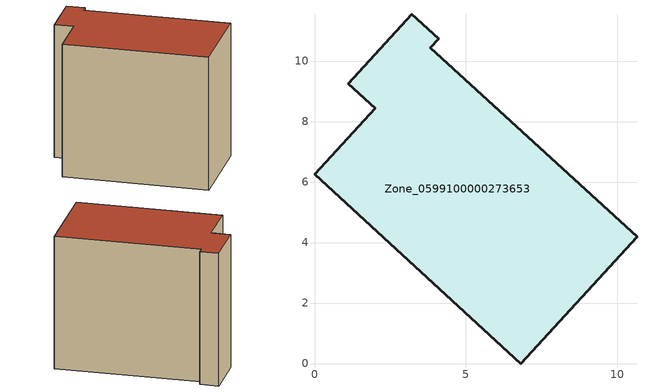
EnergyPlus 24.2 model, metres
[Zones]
Zone_0599100000273653
 floor ground (C_G): 1.11,9.25 3.21,11.54 4.1,10.73 3.83,10.44 10.66,4.19 6.81,0 0,6.26 2,8.44 z0
 wall outside (C_F): 6.81,0 10.66,4.19 3.83,10.44 4.1,10.73 3.21,11.54 1.11,9.25 2,8.44 0,6.26 6.81,0 z0:8.79
 roof outside (C_R): 1.11,9.25 2,8.44 0,6.26 6.81,0 10.66,4.19 3.83,10.44 4.1,10.73 3.21,11.54 z8.79
[BUILDING]
Pand.0599100000273653: North Axis=0; Terrain=City; Loads Convergence Tolerance Value=0.04; Temperature Convergence Tolerance Value=0.4; Solar Distribution=FullExterior; Maximum Number of Warmup Days=25; Minimum Number of Warmup Days=1
[Site:Location]
Rotterdam.The.Hague.AP_ZH_NLD Design_Conditions: Latitude=51.96; Longitude=4.45; Time Zone=1; Elevation=-4.5
[SITE:GROUNDTEMPERATURE:BUILDINGSURFACE]
18, 18, 18, 18, 18, 18, 18, 18, 18, 18, 18, 18
[MATERIAL] Thermal Absorptance=0.9; Solar Absorptance=0.7; Visible Absorptance=0.7
Name | Roughness | Thickness | Conductivity | Density | Specific Heat
G.TI.1975-1991 | MediumSmooth | 0.15 | 0.288461 | 540 | 1210
F.TI.1975-1991 | Rough | 0.3 | 0.230769 | 1920 | 840
R.TI.1975-1991 | MediumRough | 0.2 | 0.153846 | 1500 | 1000
[CONSTRUCTION]
C_G: G.TI.1975-1991
C_F: F.TI.1975-1991
C_R: R.TI.1975-1991
[ZONE]
Zone_0599100000273653: Type=1; Multiplier=1; Ceiling Height=Autocalculate; Volume=Autocalculate; Floor Area=autocalculate; Part of Total Floor Area=Yes
[ZONEINFILTRATION:DESIGNFLOWRATE]
Infil_Zone_0599100000273653: Zone or ZoneList or Space or SpaceList=Zone_0599100000273653; Schedule=AlwaysOn; Design Flow Rate Calculation Method=Flow/Area; Flow Rate per Floor Area=0.003; Constant Term Coefficient=1; Temperature Term Coefficient=0; Velocity Term Coefficient=0; Velocity Squared Term Coefficient=0
[HVACTEMPLATE:ZONE:IDEALLOADSAIRSYSTEM]
Zone_0599100000273653: Maximum Heating Supply Air Temperature=50; Minimum Cooling Supply Air Temperature=13; Maximum Heating Supply Air Humidity Ratio=0.0156; Minimum Cooling Supply Air Humidity Ratio=0.0077; Heating Limit=NoLimit; Cooling Limit=NoLimit; Dehumidification Control Type=ConstantSensibleHeatRatio; Cooling Sensible Heat Ratio=0.7; Dehumidification Setpoint=60; Humidification Control Type=None; Humidification Setpoint=30; Outdoor Air Method=None; Outdoor Air Flow Rate per Person=0.00944; Outdoor Air Flow Rate per Zone Floor Area=0; Outdoor Air Flow Rate per Zone=0; Demand Controlled Ventilation Type=None; Outdoor Air Economizer Type=NoEconomizer; Heat Recovery Type=None; Sensible Heat Recovery Effectiveness=0.7; Latent Heat Recovery Effectiveness=0.65
[ZONECONTROL:THERMOSTAT]
ThermostatControl_Zone_0599100000273653: Zone or ZoneList=Zone_0599100000273653; Control Type Schedule=DualSetpointControlType; Control 1=Thermostat_Zone_0599100000273653; Temperature Difference Between Cutout And Setpoint=0
[THERMOSTATSETPOINT:DUALSETPOINT]
Thermostat_Zone_0599100000273653: Heating Setpoint Temperature Schedule=HeatingSetpoint_Zone_0599100000273653; Cooling Setpoint Temperature Schedule=CoolingSetpoint_Zone_0599100000273653
[SCHEDULE:COMPACT]
HeatingSetpoint_Zone_0599100000273653: Through: 12/31, For: AllDays, Until: 24:00, 21
CoolingSetpoint_Zone_0599100000273653: Through: 12/31, For: AllDays, Until: 24:00, 24
DualSetpointControlType: Through: 12/31, For: AllDays, Until: 24:00, 4
AlwaysOn: Through: 12/31, For: AllDays, Until: 24:00, 1
